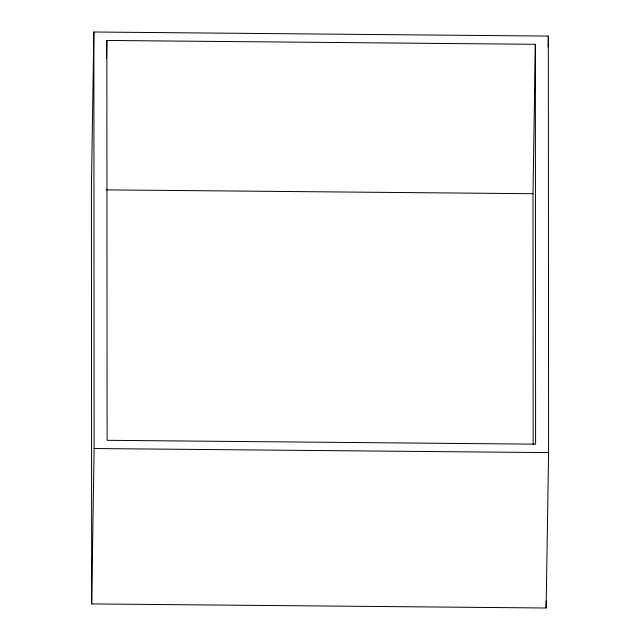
<?xml version="1.0" encoding="UTF-8"?>
<svg xmlns="http://www.w3.org/2000/svg" width="640" height="640" viewBox="0 0 640 640"><rect width="100%" height="100%" fill="white"/><g stroke="black" fill="none" stroke-linecap="round" stroke-linejoin="round"><path stroke-width="0.96" d="M93.856 32L91.416 187.392L91.672 603.912L546.144 608L548.584 452.608L548.328 36.088L93.856 32L94.112 448.52L91.672 603.912M106.568 58.376L106.848 40.448L535.352 44.296L535.592 444.16L107.096 440.304L106.848 40.448M533.152 444.632L533 193.712L535.352 44.296M548.152 47.04L548.328 36.088M106.496 189.88L533 193.712M94.112 448.52L548.584 452.608M546.136 601.008L546.144 608"/></g></svg>
